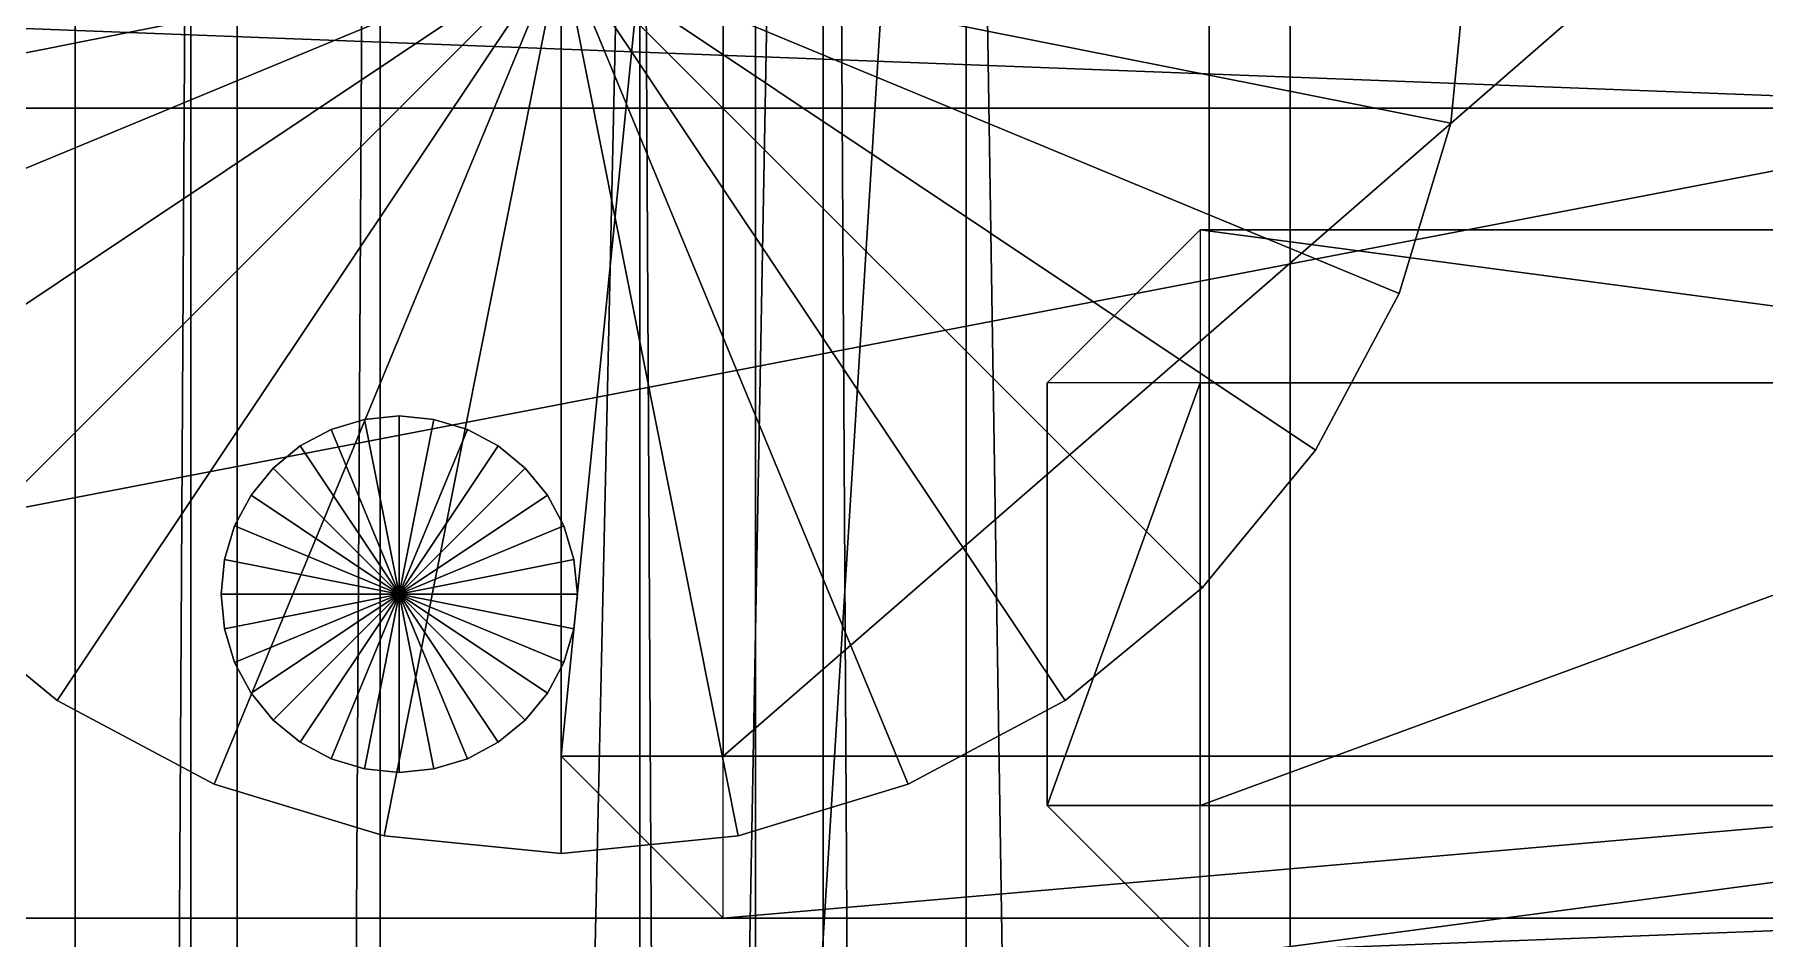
# Model space of a CAD drawing. Header units: millimetres. Extents: x -18 to 4450, y -985 to 970.
# Drawn here: x 1277.5 to 1384.3, y 498.8 to 554.5 of the extents above; entities that cross this region are included whole.
import ezdxf

# ---------------------------------------------------------------- set-up
doc = ezdxf.new("R2010")
doc.units = ezdxf.units.MM
for name, color, linetype in [('body__floor_cross_pressing_2', 40, 'CONTINUOUS'), ('body__floor_pan', 40, 'CONTINUOUS'), ('chassis__cab_body_mount_rubber_puck_4', 250, 'CONTINUOUS'), ('chassis__cab_body_mount_stand_4', 251, 'CONTINUOUS'), ('chassis__right_body_mount_outrigger_2', 251, 'CONTINUOUS'), ('hard_top__front_hardtop_roof_rib', 7, 'CONTINUOUS'), ('hard_top__white_hardtop_crowned_roof_skin', 7, 'CONTINUOUS'), ('hard_top__white_hardtop_roof', 7, 'CONTINUOUS'), ('interior__accelerator_pedal_arm', 9, 'CONTINUOUS'), ('interior__accelerator_pedal_pad', 250, 'CONTINUOUS'), ('interior__dashboard', 30, 'CONTINUOUS'), ('interior__rhd_pedal_box_reinforcement', 9, 'CONTINUOUS'), ('interior__right_front_floor_mat', 250, 'CONTINUOUS'), ('mechanical_clearance__pedal_column_hvac_clearance_zone', 7, 'CONTINUOUS')]:
    doc.layers.add(name, color=color, linetype=linetype)

msp = doc.modelspace()

# ---------------------------------------------------------------- linework, layer by layer
at = {"layer": 'body__floor_cross_pressing_2'}
for points in [[(1279.999971, -622.860014, 742.139995), (1279.999971, -622.860014, 761.860013), (1279.999971, 622.860014, 761.860013)], [(1279.999971, -622.860014, 742.139995), (1279.999971, 622.860014, 761.860013), (1279.999971, 622.860014, 742.139995)], [(1279.999971, -622.860014, 742.139995), (1287.140012, -622.860014, 735.000014), (1287.140012, 622.860014, 735.000014)], [(1279.999971, -622.860014, 742.139995), (1287.140012, 622.860014, 735.000014), (1279.999971, 622.860014, 742.139995)], [(1279.999971, -622.860014, 761.860013), (1287.140012, -622.860014, 768.999994), (1287.140012, 622.860014, 768.999994)], [(1279.999971, -622.860014, 761.860013), (1287.140012, 622.860014, 768.999994), (1279.999971, 622.860014, 761.860013)], [(1287.140012, -622.860014, 768.999994), (1314.859986, -622.860014, 768.999994), (1314.859986, 622.860014, 768.999994)], [(1287.140012, -622.860014, 768.999994), (1314.859986, 622.860014, 768.999994), (1287.140012, 622.860014, 768.999994)], [(1287.140012, -622.860014, 735.000014), (1287.140012, 622.860014, 735.000014), (1314.859986, 622.860014, 735.000014)], [(1287.140012, -622.860014, 735.000014), (1314.859986, 622.860014, 735.000014), (1314.859986, -622.860014, 735.000014)], [(1322.000027, -622.860014, 742.139995), (1314.859986, -622.860014, 735.000014), (1314.859986, 622.860014, 735.000014)], [(1322.000027, -622.860014, 742.139995), (1314.859986, 622.860014, 735.000014), (1322.000027, 622.860014, 742.139995)], [(1322.000027, -622.860014, 761.860013), (1314.859986, -622.860014, 768.999994), (1314.859986, 622.860014, 768.999994)], [(1322.000027, -622.860014, 761.860013), (1314.859986, 622.860014, 768.999994), (1322.000027, 622.860014, 761.860013)], [(1322.000027, -622.860014, 742.139995), (1322.000027, 622.860014, 742.139995), (1322.000027, 622.860014, 761.860013)], [(1322.000027, -622.860014, 742.139995), (1322.000027, 622.860014, 761.860013), (1322.000027, -622.860014, 761.860013)]]:
    msp.add_3dface(points, dxfattribs=at)
at = {"layer": 'body__floor_pan'}
for points in [[(901.549995, -653.450012, 670.000017), (3428.450108, -653.450012, 670.000017), (3428.450108, 653.450012, 670.000017)], [(901.549995, -653.450012, 670.000017), (3428.450108, 653.450012, 670.000017), (901.549995, 653.450012, 670.000017)], [(901.549995, -653.450012, 615.00001), (901.549995, 653.450012, 615.00001), (3428.450108, 653.450012, 615.00001)], [(901.549995, -653.450012, 615.00001), (3428.450108, 653.450012, 615.00001), (3428.450108, -653.450012, 615.00001)]]:
    msp.add_3dface(points, dxfattribs=at)
at = {"layer": 'chassis__cab_body_mount_rubber_puck_4'}
for points in [[(1309.999943, 560.000002, 538.999975), (1255.076051, 549.074948, 538.999975), (1253.999949, 560.000002, 538.999975)], [(1309.999943, 560.000002, 580.99997), (1253.999949, 560.000002, 580.99997), (1255.076051, 549.074948, 580.99997)], [(1309.999943, 560.000002, 538.999975), (1258.262753, 538.569748, 538.999975), (1255.076051, 549.074948, 538.999975)], [(1309.999943, 560.000002, 580.99997), (1255.076051, 549.074948, 580.99997), (1258.262753, 538.569748, 580.99997)], [(1309.999943, 560.000002, 538.999975), (1263.437748, 528.888047, 538.999975), (1258.262753, 538.569748, 538.999975)], [(1309.999943, 560.000002, 580.99997), (1258.262753, 538.569748, 580.99997), (1263.437748, 528.888047, 580.99997)], [(1309.999943, 560.000002, 538.999975), (1270.402074, 520.402014, 538.999975), (1263.437748, 528.888047, 538.999975)], [(1309.999943, 560.000002, 580.99997), (1263.437748, 528.888047, 580.99997), (1270.402074, 520.402014, 580.99997)], [(1309.999943, 560.000002, 538.999975), (1278.888106, 513.437688, 538.999975), (1270.402074, 520.402014, 538.999975)], [(1309.999943, 560.000002, 580.99997), (1270.402074, 520.402014, 580.99997), (1278.888106, 513.437688, 580.99997)], [(1309.999943, 560.000002, 538.999975), (1288.569689, 508.262753, 538.999975), (1278.888106, 513.437688, 538.999975)], [(1309.999943, 560.000002, 580.99997), (1278.888106, 513.437688, 580.99997), (1288.569689, 508.262753, 580.99997)], [(1309.999943, 560.000002, 538.999975), (1299.074888, 505.076051, 538.999975), (1288.569689, 508.262753, 538.999975)], [(1309.999943, 560.000002, 580.99997), (1288.569689, 508.262753, 580.99997), (1299.074888, 505.076051, 580.99997)], [(1309.999943, 560.000002, 538.999975), (1309.999943, 504.000008, 538.999975), (1299.074888, 505.076051, 538.999975)], [(1309.999943, 560.000002, 580.99997), (1299.074888, 505.076051, 580.99997), (1309.999943, 504.000008, 580.99997)], [(1309.999943, 560.000002, 538.999975), (1320.925117, 505.076051, 538.999975), (1309.999943, 504.000008, 538.999975)], [(1309.999943, 560.000002, 580.99997), (1309.999943, 504.000008, 580.99997), (1320.925117, 505.076051, 580.99997)], [(1309.999943, 560.000002, 538.999975), (1331.430316, 508.262753, 538.999975), (1320.925117, 505.076051, 538.999975)], [(1309.999943, 560.000002, 580.99997), (1320.925117, 505.076051, 580.99997), (1331.430316, 508.262753, 580.99997)], [(1309.999943, 560.000002, 538.999975), (1341.111898, 513.437688, 538.999975), (1331.430316, 508.262753, 538.999975)], [(1309.999943, 560.000002, 580.99997), (1331.430316, 508.262753, 580.99997), (1341.111898, 513.437688, 580.99997)], [(1309.999943, 560.000002, 538.999975), (1349.597931, 520.402014, 538.999975), (1341.111898, 513.437688, 538.999975)], [(1309.999943, 560.000002, 580.99997), (1341.111898, 513.437688, 580.99997), (1349.597931, 520.402014, 580.99997)], [(1309.999943, 560.000002, 538.999975), (1356.562257, 528.888047, 538.999975), (1349.597931, 520.402014, 538.999975)], [(1309.999943, 560.000002, 580.99997), (1349.597931, 520.402014, 580.99997), (1356.562257, 528.888047, 580.99997)], [(1309.999943, 560.000002, 538.999975), (1361.737251, 538.569748, 538.999975), (1356.562257, 528.888047, 538.999975)], [(1309.999943, 560.000002, 580.99997), (1356.562257, 528.888047, 580.99997), (1361.737251, 538.569748, 580.99997)], [(1309.999943, 560.000002, 538.999975), (1364.923954, 549.074948, 538.999975), (1361.737251, 538.569748, 538.999975)], [(1309.999943, 560.000002, 580.99997), (1361.737251, 538.569748, 580.99997), (1364.923954, 549.074948, 580.99997)], [(1309.999943, 560.000002, 538.999975), (1366.000056, 560.000002, 538.999975), (1364.923954, 549.074948, 538.999975)], [(1309.999943, 560.000002, 580.99997), (1364.923954, 549.074948, 580.99997), (1366.000056, 560.000002, 580.99997)], [(1364.923954, 549.074948, 538.999975), (1364.923954, 549.074948, 580.99997), (1366.000056, 560.000002, 580.99997)], [(1364.923954, 549.074948, 538.999975), (1366.000056, 560.000002, 580.99997), (1366.000056, 560.000002, 538.999975)], [(1361.737251, 538.569748, 538.999975), (1361.737251, 538.569748, 580.99997), (1364.923954, 549.074948, 580.99997)], [(1361.737251, 538.569748, 538.999975), (1364.923954, 549.074948, 580.99997), (1364.923954, 549.074948, 538.999975)], [(1356.562257, 528.888047, 538.999975), (1356.562257, 528.888047, 580.99997), (1361.737251, 538.569748, 580.99997)], [(1356.562257, 528.888047, 538.999975), (1361.737251, 538.569748, 580.99997), (1361.737251, 538.569748, 538.999975)], [(1349.597931, 520.402014, 538.999975), (1349.597931, 520.402014, 580.99997), (1356.562257, 528.888047, 580.99997)], [(1349.597931, 520.402014, 538.999975), (1356.562257, 528.888047, 580.99997), (1356.562257, 528.888047, 538.999975)], [(1270.402074, 520.402014, 538.999975), (1270.402074, 520.402014, 580.99997), (1278.888106, 513.437688, 580.99997)], [(1270.402074, 520.402014, 538.999975), (1278.888106, 513.437688, 580.99997), (1278.888106, 513.437688, 538.999975)], [(1341.111898, 513.437688, 538.999975), (1341.111898, 513.437688, 580.99997), (1349.597931, 520.402014, 580.99997)], [(1341.111898, 513.437688, 538.999975), (1349.597931, 520.402014, 580.99997), (1349.597931, 520.402014, 538.999975)], [(1278.888106, 513.437688, 538.999975), (1278.888106, 513.437688, 580.99997), (1288.569689, 508.262753, 580.99997)], [(1278.888106, 513.437688, 538.999975), (1288.569689, 508.262753, 580.99997), (1288.569689, 508.262753, 538.999975)], [(1331.430316, 508.262753, 538.999975), (1331.430316, 508.262753, 580.99997), (1341.111898, 513.437688, 580.99997)], [(1331.430316, 508.262753, 538.999975), (1341.111898, 513.437688, 580.99997), (1341.111898, 513.437688, 538.999975)], [(1288.569689, 508.262753, 538.999975), (1288.569689, 508.262753, 580.99997), (1299.074888, 505.076051, 580.99997)], [(1288.569689, 508.262753, 538.999975), (1299.074888, 505.076051, 580.99997), (1299.074888, 505.076051, 538.999975)], [(1320.925117, 505.076051, 538.999975), (1320.925117, 505.076051, 580.99997), (1331.430316, 508.262753, 580.99997)], [(1320.925117, 505.076051, 538.999975), (1331.430316, 508.262753, 580.99997), (1331.430316, 508.262753, 538.999975)], [(1299.074888, 505.076051, 538.999975), (1299.074888, 505.076051, 580.99997), (1309.999943, 504.000008, 580.99997)], [(1299.074888, 505.076051, 538.999975), (1309.999943, 504.000008, 580.99997), (1309.999943, 504.000008, 538.999975)], [(1309.999943, 504.000008, 538.999975), (1309.999943, 504.000008, 580.99997), (1320.925117, 505.076051, 580.99997)], [(1309.999943, 504.000008, 538.999975), (1320.925117, 505.076051, 580.99997), (1320.925117, 505.076051, 538.999975)]]:
    msp.add_3dface(points, dxfattribs=at)
at = {"layer": 'chassis__cab_body_mount_stand_4'}
for points in [[(1309.999943, 509.99999, 509.99999), (1309.999943, 509.99999, 541.999996), (1309.999943, 610.000014, 541.999996)], [(1309.999943, 509.99999, 509.99999), (1309.999943, 610.000014, 541.999996), (1309.999943, 610.000014, 509.99999)], [(1309.999943, 509.99999, 509.99999), (1320.000052, 509.99999, 500), (1320.000052, 610.000014, 500)], [(1309.999943, 509.99999, 509.99999), (1320.000052, 610.000014, 500), (1309.999943, 610.000014, 509.99999)], [(1309.999943, 509.99999, 541.999996), (1320.000052, 509.99999, 551.999986), (1320.000052, 610.000014, 551.999986)], [(1309.999943, 509.99999, 541.999996), (1320.000052, 610.000014, 551.999986), (1309.999943, 610.000014, 541.999996)], [(1320.000052, 509.99999, 551.999986), (1434.999943, 509.99999, 551.999986), (1434.999943, 610.000014, 551.999986)], [(1320.000052, 509.99999, 551.999986), (1434.999943, 610.000014, 551.999986), (1320.000052, 610.000014, 551.999986)], [(1320.000052, 509.99999, 500), (1320.000052, 610.000014, 500), (1434.999943, 610.000014, 500)], [(1320.000052, 509.99999, 500), (1434.999943, 610.000014, 500), (1434.999943, 509.99999, 500)], [(1309.999943, 509.99999, 509.99999), (1320.000052, 500, 509.99999), (1320.000052, 500, 541.999996)], [(1309.999943, 509.99999, 509.99999), (1320.000052, 500, 541.999996), (1309.999943, 509.99999, 541.999996)], [(1309.999943, 509.99999, 509.99999), (1320.000052, 500, 509.99999), (1320.000052, 509.99999, 500)], [(1309.999943, 509.99999, 541.999996), (1320.000052, 500, 541.999996), (1320.000052, 509.99999, 551.999986)], [(1320.000052, 500, 509.99999), (1320.000052, 509.99999, 500), (1434.999943, 509.99999, 500)], [(1320.000052, 500, 509.99999), (1434.999943, 509.99999, 500), (1434.999943, 500, 509.99999)], [(1320.000052, 500, 541.999996), (1320.000052, 509.99999, 551.999986), (1434.999943, 509.99999, 551.999986)], [(1320.000052, 500, 541.999996), (1434.999943, 509.99999, 551.999986), (1434.999943, 500, 541.999996)], [(1320.000052, 500, 509.99999), (1434.999943, 500, 509.99999), (1434.999943, 500, 541.999996)], [(1320.000052, 500, 509.99999), (1434.999943, 500, 541.999996), (1320.000052, 500, 541.999996)]]:
    msp.add_3dface(points, dxfattribs=at)
at = {"layer": 'chassis__right_body_mount_outrigger_2'}
for points in [[(1144.999981, 560.000002, 535.000026), (1144.999981, 550.000012, 524.999976), (1404.999971, 550.000012, 524.999976)], [(1144.999981, 560.000002, 535.000026), (1404.999971, 550.000012, 524.999976), (1404.999971, 560.000002, 535.000026)], [(1144.999981, 560.000002, 569.999993), (1144.999981, 550.000012, 579.999983), (1404.999971, 550.000012, 579.999983)], [(1144.999981, 560.000002, 569.999993), (1404.999971, 550.000012, 579.999983), (1404.999971, 560.000002, 569.999993)], [(1144.999981, 500, 579.999983), (1404.999971, 500, 579.999983), (1404.999971, 550.000012, 579.999983)], [(1144.999981, 500, 579.999983), (1404.999971, 550.000012, 579.999983), (1144.999981, 550.000012, 579.999983)], [(1144.999981, 500, 524.999976), (1144.999981, 550.000012, 524.999976), (1404.999971, 550.000012, 524.999976)], [(1144.999981, 500, 524.999976), (1404.999971, 550.000012, 524.999976), (1404.999971, 500, 524.999976)], [(1144.999981, 490.00001, 535.000026), (1144.999981, 500, 524.999976), (1404.999971, 500, 524.999976)], [(1144.999981, 490.00001, 535.000026), (1404.999971, 500, 524.999976), (1404.999971, 490.00001, 535.000026)], [(1144.999981, 490.00001, 569.999993), (1144.999981, 500, 579.999983), (1404.999971, 500, 579.999983)], [(1144.999981, 490.00001, 569.999993), (1404.999971, 500, 579.999983), (1404.999971, 490.00001, 569.999993)]]:
    msp.add_3dface(points, dxfattribs=at)
at = {"layer": 'hard_top__front_hardtop_roof_rib'}
for points in [[(1289.999962, -746.179998, 1818.82), (1289.999962, -746.179998, 1843.179941), (1289.999962, 746.179998, 1843.179941)], [(1289.999962, -746.179998, 1818.82), (1289.999962, 746.179998, 1843.179941), (1289.999962, 746.179998, 1818.82)], [(1289.999962, -746.179998, 1818.82), (1298.820019, -746.179998, 1809.999943), (1298.820019, 746.179998, 1809.999943)], [(1289.999962, -746.179998, 1818.82), (1298.820019, 746.179998, 1809.999943), (1289.999962, 746.179998, 1818.82)], [(1289.999962, -746.179998, 1843.179941), (1298.820019, -746.179998, 1851.999998), (1298.820019, 746.179998, 1851.999998)], [(1289.999962, -746.179998, 1843.179941), (1298.820019, 746.179998, 1851.999998), (1289.999962, 746.179998, 1843.179941)], [(1298.820019, -746.179998, 1851.999998), (1326.179981, -746.179998, 1851.999998), (1326.179981, 746.179998, 1851.999998)], [(1298.820019, -746.179998, 1851.999998), (1326.179981, 746.179998, 1851.999998), (1298.820019, 746.179998, 1851.999998)], [(1298.820019, -746.179998, 1809.999943), (1298.820019, 746.179998, 1809.999943), (1326.179981, 746.179998, 1809.999943)], [(1298.820019, -746.179998, 1809.999943), (1326.179981, 746.179998, 1809.999943), (1326.179981, -746.179998, 1809.999943)], [(1335.000038, -746.179998, 1818.82), (1326.179981, -746.179998, 1809.999943), (1326.179981, 746.179998, 1809.999943)], [(1335.000038, -746.179998, 1818.82), (1326.179981, 746.179998, 1809.999943), (1335.000038, 746.179998, 1818.82)], [(1335.000038, -746.179998, 1843.179941), (1326.179981, -746.179998, 1851.999998), (1326.179981, 746.179998, 1851.999998)], [(1335.000038, -746.179998, 1843.179941), (1326.179981, 746.179998, 1851.999998), (1335.000038, 746.179998, 1843.179941)], [(1335.000038, -746.179998, 1818.82), (1335.000038, 746.179998, 1818.82), (1335.000038, 746.179998, 1843.179941)], [(1335.000038, -746.179998, 1818.82), (1335.000038, 746.179998, 1843.179941), (1335.000038, -746.179998, 1843.179941)]]:
    msp.add_3dface(points, dxfattribs=at)
at = {"layer": 'hard_top__white_hardtop_crowned_roof_skin'}
for points in [[(1125, 0, 1932.000041), (3440.000057, 0, 1942.000031), (3440.000057, 759.99999, 1896.000028)], [(1125, 0, 1932.000041), (3440.000057, 759.99999, 1896.000028), (1125, 759.99999, 1886.000037)], [(1125, 0, 1906.000018), (1125, 759.99999, 1860.000014), (3440.000057, 759.99999, 1870.000005)], [(1125, 0, 1906.000018), (3440.000057, 759.99999, 1870.000005), (3440.000057, 0, 1916.000009)]]:
    msp.add_3dface(points, dxfattribs=at)
at = {"layer": 'hard_top__white_hardtop_roof'}
for points in [[(1222.180009, -757.82001, 1896.000028), (3487.81991, -757.82001, 1896.000028), (3487.81991, 757.82001, 1896.000028)], [(1222.180009, -757.82001, 1896.000028), (3487.81991, 757.82001, 1896.000028), (1222.180009, 757.82001, 1896.000028)], [(1222.180009, -757.82001, 1838.000059), (1222.180009, 757.82001, 1838.000059), (3487.81991, 757.82001, 1838.000059)], [(1222.180009, -757.82001, 1838.000059), (3487.81991, 757.82001, 1838.000059), (3487.81991, -757.82001, 1838.000059)]]:
    msp.add_3dface(points, dxfattribs=at)
at = {"layer": 'interior__accelerator_pedal_arm'}
for points in [[(1297.854066, 530.78866, 699.999988), (1297.854066, 530.78866, 939.999998), (1295.790434, 530.162692, 939.999998)], [(1297.854066, 530.78866, 699.999988), (1295.790434, 530.162692, 939.999998), (1295.790434, 530.162692, 699.999988)], [(1299.999952, 519.999981, 699.999988), (1295.790434, 530.162692, 699.999988), (1297.854066, 530.78866, 699.999988)], [(1299.999952, 519.999981, 939.999998), (1297.854066, 530.78866, 939.999998), (1295.790434, 530.162692, 939.999998)], [(1299.999952, 531.000018, 699.999988), (1299.999952, 531.000018, 939.999998), (1297.854066, 530.78866, 939.999998)], [(1299.999952, 531.000018, 699.999988), (1297.854066, 530.78866, 939.999998), (1297.854066, 530.78866, 699.999988)], [(1299.999952, 519.999981, 699.999988), (1297.854066, 530.78866, 699.999988), (1299.999952, 531.000018, 699.999988)], [(1299.999952, 519.999981, 939.999998), (1299.999952, 531.000018, 939.999998), (1297.854066, 530.78866, 939.999998)], [(1302.145958, 530.78866, 699.999988), (1302.145958, 530.78866, 939.999998), (1299.999952, 531.000018, 939.999998)], [(1302.145958, 530.78866, 699.999988), (1299.999952, 531.000018, 939.999998), (1299.999952, 531.000018, 699.999988)], [(1299.999952, 519.999981, 699.999988), (1299.999952, 531.000018, 699.999988), (1302.145958, 530.78866, 699.999988)], [(1299.999952, 519.999981, 939.999998), (1302.145958, 530.78866, 939.999998), (1299.999952, 531.000018, 939.999998)], [(1299.999952, 519.999981, 699.999988), (1302.145958, 530.78866, 699.999988), (1304.209471, 530.162692, 699.999988)], [(1299.999952, 519.999981, 939.999998), (1304.209471, 530.162692, 939.999998), (1302.145958, 530.78866, 939.999998)], [(1304.209471, 530.162692, 699.999988), (1304.209471, 530.162692, 939.999998), (1302.145958, 530.78866, 939.999998)], [(1304.209471, 530.162692, 699.999988), (1302.145958, 530.78866, 939.999998), (1302.145958, 530.78866, 699.999988)], [(1295.790434, 530.162692, 699.999988), (1295.790434, 530.162692, 939.999998), (1293.888688, 529.146194, 939.999998)], [(1295.790434, 530.162692, 699.999988), (1293.888688, 529.146194, 939.999998), (1293.888688, 529.146194, 699.999988)], [(1299.999952, 519.999981, 699.999988), (1293.888688, 529.146194, 699.999988), (1295.790434, 530.162692, 699.999988)], [(1299.999952, 519.999981, 939.999998), (1295.790434, 530.162692, 939.999998), (1293.888688, 529.146194, 939.999998)], [(1299.999952, 519.999981, 699.999988), (1304.209471, 530.162692, 699.999988), (1306.111217, 529.146194, 699.999988)], [(1299.999952, 519.999981, 939.999998), (1306.111217, 529.146194, 939.999998), (1304.209471, 530.162692, 939.999998)], [(1306.111217, 529.146194, 699.999988), (1306.111217, 529.146194, 939.999998), (1304.209471, 530.162692, 939.999998)], [(1306.111217, 529.146194, 699.999988), (1304.209471, 530.162692, 939.999998), (1304.209471, 530.162692, 699.999988)], [(1293.888688, 529.146194, 699.999988), (1293.888688, 529.146194, 939.999998), (1292.221785, 527.778149, 939.999998)], [(1293.888688, 529.146194, 699.999988), (1292.221785, 527.778149, 939.999998), (1292.221785, 527.778149, 699.999988)], [(1299.999952, 519.999981, 699.999988), (1292.221785, 527.778149, 699.999988), (1293.888688, 529.146194, 699.999988)], [(1299.999952, 519.999981, 939.999998), (1293.888688, 529.146194, 939.999998), (1292.221785, 527.778149, 939.999998)], [(1299.999952, 519.999981, 699.999988), (1306.111217, 529.146194, 699.999988), (1307.77812, 527.778149, 699.999988)], [(1299.999952, 519.999981, 939.999998), (1307.77812, 527.778149, 939.999998), (1306.111217, 529.146194, 939.999998)], [(1307.77812, 527.778149, 699.999988), (1307.77812, 527.778149, 939.999998), (1306.111217, 529.146194, 939.999998)], [(1307.77812, 527.778149, 699.999988), (1306.111217, 529.146194, 939.999998), (1306.111217, 529.146194, 699.999988)], [(1292.221785, 527.778149, 699.999988), (1292.221785, 527.778149, 939.999998), (1290.853858, 526.111245, 939.999998)], [(1292.221785, 527.778149, 699.999988), (1290.853858, 526.111245, 939.999998), (1290.853858, 526.111245, 699.999988)], [(1299.999952, 519.999981, 699.999988), (1290.853858, 526.111245, 699.999988), (1292.221785, 527.778149, 699.999988)], [(1299.999952, 519.999981, 939.999998), (1292.221785, 527.778149, 939.999998), (1290.853858, 526.111245, 939.999998)], [(1299.999952, 519.999981, 699.999988), (1307.77812, 527.778149, 699.999988), (1309.146166, 526.111245, 699.999988)], [(1299.999952, 519.999981, 939.999998), (1309.146166, 526.111245, 939.999998), (1307.77812, 527.778149, 939.999998)], [(1309.146166, 526.111245, 699.999988), (1309.146166, 526.111245, 939.999998), (1307.77812, 527.778149, 939.999998)], [(1309.146166, 526.111245, 699.999988), (1307.77812, 527.778149, 939.999998), (1307.77812, 527.778149, 699.999988)], [(1290.853858, 526.111245, 699.999988), (1290.853858, 526.111245, 939.999998), (1289.83736, 524.209499, 939.999998)], [(1290.853858, 526.111245, 699.999988), (1289.83736, 524.209499, 939.999998), (1289.83736, 524.209499, 699.999988)], [(1299.999952, 519.999981, 699.999988), (1289.83736, 524.209499, 699.999988), (1290.853858, 526.111245, 699.999988)], [(1299.999952, 519.999981, 939.999998), (1290.853858, 526.111245, 939.999998), (1289.83736, 524.209499, 939.999998)], [(1299.999952, 519.999981, 699.999988), (1309.146166, 526.111245, 699.999988), (1310.162663, 524.209499, 699.999988)], [(1299.999952, 519.999981, 939.999998), (1310.162663, 524.209499, 939.999998), (1309.146166, 526.111245, 939.999998)], [(1310.162663, 524.209499, 699.999988), (1310.162663, 524.209499, 939.999998), (1309.146166, 526.111245, 939.999998)], [(1310.162663, 524.209499, 699.999988), (1309.146166, 526.111245, 939.999998), (1309.146166, 526.111245, 699.999988)], [(1289.83736, 524.209499, 699.999988), (1289.83736, 524.209499, 939.999998), (1289.211392, 522.145987, 939.999998)], [(1289.83736, 524.209499, 699.999988), (1289.211392, 522.145987, 939.999998), (1289.211392, 522.145987, 699.999988)], [(1299.999952, 519.999981, 699.999988), (1289.211392, 522.145987, 699.999988), (1289.83736, 524.209499, 699.999988)], [(1299.999952, 519.999981, 939.999998), (1289.83736, 524.209499, 939.999998), (1289.211392, 522.145987, 939.999998)], [(1299.999952, 519.999981, 699.999988), (1310.162663, 524.209499, 699.999988), (1310.788631, 522.145987, 699.999988)], [(1299.999952, 519.999981, 939.999998), (1310.788631, 522.145987, 939.999998), (1310.162663, 524.209499, 939.999998)], [(1310.788631, 522.145987, 699.999988), (1310.788631, 522.145987, 939.999998), (1310.162663, 524.209499, 939.999998)], [(1310.788631, 522.145987, 699.999988), (1310.162663, 524.209499, 939.999998), (1310.162663, 524.209499, 699.999988)], [(1289.211392, 522.145987, 699.999988), (1289.211392, 522.145987, 939.999998), (1289.000034, 519.999981, 939.999998)], [(1289.211392, 522.145987, 699.999988), (1289.000034, 519.999981, 939.999998), (1289.000034, 519.999981, 699.999988)], [(1299.999952, 519.999981, 699.999988), (1289.000034, 519.999981, 699.999988), (1289.211392, 522.145987, 699.999988)], [(1299.999952, 519.999981, 939.999998), (1289.211392, 522.145987, 939.999998), (1289.000034, 519.999981, 939.999998)], [(1299.999952, 519.999981, 699.999988), (1310.788631, 522.145987, 699.999988), (1310.99999, 519.999981, 699.999988)], [(1299.999952, 519.999981, 939.999998), (1310.99999, 519.999981, 939.999998), (1310.788631, 522.145987, 939.999998)], [(1310.99999, 519.999981, 699.999988), (1310.99999, 519.999981, 939.999998), (1310.788631, 522.145987, 939.999998)], [(1310.99999, 519.999981, 699.999988), (1310.788631, 522.145987, 939.999998), (1310.788631, 522.145987, 699.999988)], [(1289.000034, 519.999981, 699.999988), (1289.000034, 519.999981, 939.999998), (1289.211392, 517.854035, 939.999998)], [(1289.000034, 519.999981, 699.999988), (1289.211392, 517.854035, 939.999998), (1289.211392, 517.854035, 699.999988)], [(1299.999952, 519.999981, 699.999988), (1289.211392, 517.854035, 699.999988), (1289.000034, 519.999981, 699.999988)], [(1299.999952, 519.999981, 939.999998), (1289.000034, 519.999981, 939.999998), (1289.211392, 517.854035, 939.999998)], [(1299.999952, 519.999981, 699.999988), (1289.83736, 515.790462, 699.999988), (1289.211392, 517.854035, 699.999988)], [(1299.999952, 519.999981, 939.999998), (1289.211392, 517.854035, 939.999998), (1289.83736, 515.790462, 939.999998)], [(1299.999952, 519.999981, 699.999988), (1290.853858, 513.888717, 699.999988), (1289.83736, 515.790462, 699.999988)], [(1299.999952, 519.999981, 939.999998), (1289.83736, 515.790462, 939.999998), (1290.853858, 513.888717, 939.999998)], [(1299.999952, 519.999981, 699.999988), (1292.221785, 512.221813, 699.999988), (1290.853858, 513.888717, 699.999988)], [(1299.999952, 519.999981, 939.999998), (1290.853858, 513.888717, 939.999998), (1292.221785, 512.221813, 939.999998)], [(1299.999952, 519.999981, 699.999988), (1293.888688, 510.853827, 699.999988), (1292.221785, 512.221813, 699.999988)], [(1299.999952, 519.999981, 939.999998), (1292.221785, 512.221813, 939.999998), (1293.888688, 510.853827, 939.999998)], [(1299.999952, 519.999981, 699.999988), (1295.790434, 509.837329, 699.999988), (1293.888688, 510.853827, 699.999988)], [(1299.999952, 519.999981, 939.999998), (1293.888688, 510.853827, 939.999998), (1295.790434, 509.837329, 939.999998)], [(1299.999952, 519.999981, 699.999988), (1297.854066, 509.211361, 699.999988), (1295.790434, 509.837329, 699.999988)], [(1299.999952, 519.999981, 939.999998), (1295.790434, 509.837329, 939.999998), (1297.854066, 509.211361, 939.999998)], [(1299.999952, 519.999981, 699.999988), (1299.999952, 509.000003, 699.999988), (1297.854066, 509.211361, 699.999988)], [(1299.999952, 519.999981, 939.999998), (1297.854066, 509.211361, 939.999998), (1299.999952, 509.000003, 939.999998)], [(1299.999952, 519.999981, 699.999988), (1302.145958, 509.211361, 699.999988), (1299.999952, 509.000003, 699.999988)], [(1299.999952, 519.999981, 939.999998), (1299.999952, 509.000003, 939.999998), (1302.145958, 509.211361, 939.999998)], [(1299.999952, 519.999981, 699.999988), (1304.209471, 509.837329, 699.999988), (1302.145958, 509.211361, 699.999988)], [(1299.999952, 519.999981, 939.999998), (1302.145958, 509.211361, 939.999998), (1304.209471, 509.837329, 939.999998)], [(1299.999952, 519.999981, 699.999988), (1306.111217, 510.853827, 699.999988), (1304.209471, 509.837329, 699.999988)], [(1299.999952, 519.999981, 939.999998), (1304.209471, 509.837329, 939.999998), (1306.111217, 510.853827, 939.999998)], [(1299.999952, 519.999981, 699.999988), (1307.77812, 512.221813, 699.999988), (1306.111217, 510.853827, 699.999988)], [(1299.999952, 519.999981, 939.999998), (1306.111217, 510.853827, 939.999998), (1307.77812, 512.221813, 939.999998)], [(1299.999952, 519.999981, 699.999988), (1309.146166, 513.888717, 699.999988), (1307.77812, 512.221813, 699.999988)], [(1299.999952, 519.999981, 939.999998), (1307.77812, 512.221813, 939.999998), (1309.146166, 513.888717, 939.999998)], [(1299.999952, 519.999981, 699.999988), (1310.162663, 515.790462, 699.999988), (1309.146166, 513.888717, 699.999988)], [(1299.999952, 519.999981, 939.999998), (1309.146166, 513.888717, 939.999998), (1310.162663, 515.790462, 939.999998)], [(1299.999952, 519.999981, 699.999988), (1310.788631, 517.854035, 699.999988), (1310.162663, 515.790462, 699.999988)], [(1299.999952, 519.999981, 939.999998), (1310.162663, 515.790462, 939.999998), (1310.788631, 517.854035, 939.999998)], [(1299.999952, 519.999981, 699.999988), (1310.99999, 519.999981, 699.999988), (1310.788631, 517.854035, 699.999988)], [(1299.999952, 519.999981, 939.999998), (1310.788631, 517.854035, 939.999998), (1310.99999, 519.999981, 939.999998)], [(1310.788631, 517.854035, 699.999988), (1310.788631, 517.854035, 939.999998), (1310.99999, 519.999981, 939.999998)], [(1310.788631, 517.854035, 699.999988), (1310.99999, 519.999981, 939.999998), (1310.99999, 519.999981, 699.999988)], [(1289.211392, 517.854035, 699.999988), (1289.211392, 517.854035, 939.999998), (1289.83736, 515.790462, 939.999998)], [(1289.211392, 517.854035, 699.999988), (1289.83736, 515.790462, 939.999998), (1289.83736, 515.790462, 699.999988)], [(1310.162663, 515.790462, 699.999988), (1310.162663, 515.790462, 939.999998), (1310.788631, 517.854035, 939.999998)], [(1310.162663, 515.790462, 699.999988), (1310.788631, 517.854035, 939.999998), (1310.788631, 517.854035, 699.999988)], [(1289.83736, 515.790462, 699.999988), (1289.83736, 515.790462, 939.999998), (1290.853858, 513.888717, 939.999998)], [(1289.83736, 515.790462, 699.999988), (1290.853858, 513.888717, 939.999998), (1290.853858, 513.888717, 699.999988)], [(1309.146166, 513.888717, 699.999988), (1309.146166, 513.888717, 939.999998), (1310.162663, 515.790462, 939.999998)], [(1309.146166, 513.888717, 699.999988), (1310.162663, 515.790462, 939.999998), (1310.162663, 515.790462, 699.999988)], [(1290.853858, 513.888717, 699.999988), (1290.853858, 513.888717, 939.999998), (1292.221785, 512.221813, 939.999998)], [(1290.853858, 513.888717, 699.999988), (1292.221785, 512.221813, 939.999998), (1292.221785, 512.221813, 699.999988)], [(1307.77812, 512.221813, 699.999988), (1307.77812, 512.221813, 939.999998), (1309.146166, 513.888717, 939.999998)], [(1307.77812, 512.221813, 699.999988), (1309.146166, 513.888717, 939.999998), (1309.146166, 513.888717, 699.999988)], [(1292.221785, 512.221813, 699.999988), (1292.221785, 512.221813, 939.999998), (1293.888688, 510.853827, 939.999998)], [(1292.221785, 512.221813, 699.999988), (1293.888688, 510.853827, 939.999998), (1293.888688, 510.853827, 699.999988)], [(1306.111217, 510.853827, 699.999988), (1306.111217, 510.853827, 939.999998), (1307.77812, 512.221813, 939.999998)], [(1306.111217, 510.853827, 699.999988), (1307.77812, 512.221813, 939.999998), (1307.77812, 512.221813, 699.999988)], [(1293.888688, 510.853827, 699.999988), (1293.888688, 510.853827, 939.999998), (1295.790434, 509.837329, 939.999998)], [(1293.888688, 510.853827, 699.999988), (1295.790434, 509.837329, 939.999998), (1295.790434, 509.837329, 699.999988)], [(1304.209471, 509.837329, 699.999988), (1304.209471, 509.837329, 939.999998), (1306.111217, 510.853827, 939.999998)], [(1304.209471, 509.837329, 699.999988), (1306.111217, 510.853827, 939.999998), (1306.111217, 510.853827, 699.999988)], [(1295.790434, 509.837329, 699.999988), (1295.790434, 509.837329, 939.999998), (1297.854066, 509.211361, 939.999998)], [(1295.790434, 509.837329, 699.999988), (1297.854066, 509.211361, 939.999998), (1297.854066, 509.211361, 699.999988)], [(1302.145958, 509.211361, 699.999988), (1302.145958, 509.211361, 939.999998), (1304.209471, 509.837329, 939.999998)], [(1302.145958, 509.211361, 699.999988), (1304.209471, 509.837329, 939.999998), (1304.209471, 509.837329, 699.999988)], [(1297.854066, 509.211361, 699.999988), (1297.854066, 509.211361, 939.999998), (1299.999952, 509.000003, 939.999998)], [(1297.854066, 509.211361, 699.999988), (1299.999952, 509.000003, 939.999998), (1299.999952, 509.000003, 699.999988)], [(1299.999952, 509.000003, 699.999988), (1299.999952, 509.000003, 939.999998), (1302.145958, 509.211361, 939.999998)], [(1299.999952, 509.000003, 699.999988), (1302.145958, 509.211361, 939.999998), (1302.145958, 509.211361, 699.999988)]]:
    msp.add_3dface(points, dxfattribs=at)
at = {"layer": 'interior__accelerator_pedal_pad'}
for points in [[(1340.000033, 533.050001, 714.450002), (1349.449992, 542.500019, 714.450002), (1349.449992, 542.500019, 805.549979)], [(1340.000033, 533.050001, 714.450002), (1349.449992, 542.500019, 805.549979), (1340.000033, 533.050001, 805.549979)], [(1340.000033, 533.050001, 714.450002), (1349.449992, 542.500019, 714.450002), (1349.449992, 533.050001, 704.999983)], [(1340.000033, 533.050001, 805.549979), (1349.449992, 542.500019, 805.549979), (1349.449992, 533.050001, 814.999998)], [(1349.449992, 542.500019, 714.450002), (1349.449992, 542.500019, 805.549979), (1420.549989, 542.500019, 805.549979)], [(1349.449992, 542.500019, 714.450002), (1420.549989, 542.500019, 805.549979), (1420.549989, 542.500019, 714.450002)], [(1349.449992, 542.500019, 714.450002), (1349.449992, 533.050001, 704.999983), (1420.549989, 533.050001, 704.999983)], [(1349.449992, 542.500019, 714.450002), (1420.549989, 533.050001, 704.999983), (1420.549989, 542.500019, 714.450002)], [(1349.449992, 542.500019, 805.549979), (1349.449992, 533.050001, 814.999998), (1420.549989, 533.050001, 814.999998)], [(1349.449992, 542.500019, 805.549979), (1420.549989, 533.050001, 814.999998), (1420.549989, 542.500019, 805.549979)], [(1340.000033, 506.950021, 714.450002), (1340.000033, 506.950021, 805.549979), (1340.000033, 533.050001, 805.549979)], [(1340.000033, 506.950021, 714.450002), (1340.000033, 533.050001, 805.549979), (1340.000033, 533.050001, 714.450002)], [(1340.000033, 506.950021, 714.450002), (1349.449992, 506.950021, 704.999983), (1349.449992, 533.050001, 704.999983)], [(1340.000033, 506.950021, 714.450002), (1349.449992, 533.050001, 704.999983), (1340.000033, 533.050001, 714.450002)], [(1340.000033, 506.950021, 805.549979), (1349.449992, 506.950021, 814.999998), (1349.449992, 533.050001, 814.999998)], [(1340.000033, 506.950021, 805.549979), (1349.449992, 533.050001, 814.999998), (1340.000033, 533.050001, 805.549979)], [(1349.449992, 506.950021, 814.999998), (1420.549989, 506.950021, 814.999998), (1420.549989, 533.050001, 814.999998)], [(1349.449992, 506.950021, 814.999998), (1420.549989, 533.050001, 814.999998), (1349.449992, 533.050001, 814.999998)], [(1349.449992, 506.950021, 704.999983), (1349.449992, 533.050001, 704.999983), (1420.549989, 533.050001, 704.999983)], [(1349.449992, 506.950021, 704.999983), (1420.549989, 533.050001, 704.999983), (1420.549989, 506.950021, 704.999983)], [(1340.000033, 506.950021, 714.450002), (1349.449992, 497.500002, 714.450002), (1349.449992, 497.500002, 805.549979)], [(1340.000033, 506.950021, 714.450002), (1349.449992, 497.500002, 805.549979), (1340.000033, 506.950021, 805.549979)], [(1340.000033, 506.950021, 714.450002), (1349.449992, 497.500002, 714.450002), (1349.449992, 506.950021, 704.999983)], [(1340.000033, 506.950021, 805.549979), (1349.449992, 497.500002, 805.549979), (1349.449992, 506.950021, 814.999998)], [(1349.449992, 497.500002, 714.450002), (1349.449992, 506.950021, 704.999983), (1420.549989, 506.950021, 704.999983)], [(1349.449992, 497.500002, 714.450002), (1420.549989, 506.950021, 704.999983), (1420.549989, 497.500002, 714.450002)], [(1349.449992, 497.500002, 805.549979), (1349.449992, 506.950021, 814.999998), (1420.549989, 506.950021, 814.999998)], [(1349.449992, 497.500002, 805.549979), (1420.549989, 506.950021, 814.999998), (1420.549989, 497.500002, 805.549979)]]:
    msp.add_3dface(points, dxfattribs=at)
at = {"layer": 'interior__dashboard'}
for points in [[(1254.999995, -639.999986, 1299.999952), (1335.000038, -639.999986, 1299.999952), (1335.000038, 639.999986, 1299.999952)], [(1254.999995, -639.999986, 1299.999952), (1335.000038, 639.999986, 1299.999952), (1254.999995, 639.999986, 1299.999952)], [(1254.999995, -639.999986, 1080.000043), (1254.999995, 639.999986, 1080.000043), (1335.000038, 639.999986, 1080.000043)], [(1254.999995, -639.999986, 1080.000043), (1335.000038, 639.999986, 1080.000043), (1335.000038, -639.999986, 1080.000043)], [(1355.000019, -639.999986, 1100.000024), (1335.000038, -639.999986, 1080.000043), (1335.000038, 639.999986, 1080.000043)], [(1355.000019, -639.999986, 1100.000024), (1335.000038, 639.999986, 1080.000043), (1355.000019, 639.999986, 1100.000024)], [(1355.000019, -639.999986, 1279.999971), (1335.000038, -639.999986, 1299.999952), (1335.000038, 639.999986, 1299.999952)], [(1355.000019, -639.999986, 1279.999971), (1335.000038, 639.999986, 1299.999952), (1355.000019, 639.999986, 1279.999971)], [(1355.000019, -639.999986, 1100.000024), (1355.000019, 639.999986, 1100.000024), (1355.000019, 639.999986, 1279.999971)], [(1355.000019, -639.999986, 1100.000024), (1355.000019, 639.999986, 1279.999971), (1355.000019, -639.999986, 1279.999971)]]:
    msp.add_3dface(points, dxfattribs=at)
at = {"layer": 'interior__rhd_pedal_box_reinforcement'}
for points in [[(1195.000052, 322.49999, 1100.000024), (1289.999962, 322.49999, 1100.000024), (1289.999962, 607.500017, 1100.000024)], [(1195.000052, 322.49999, 1100.000024), (1289.999962, 607.500017, 1100.000024), (1195.000052, 607.500017, 1100.000024)], [(1195.000052, 322.49999, 850.000024), (1195.000052, 607.500017, 850.000024), (1289.999962, 607.500017, 850.000024)], [(1195.000052, 322.49999, 850.000024), (1289.999962, 607.500017, 850.000024), (1289.999962, 322.49999, 850.000024)], [(1289.999962, 322.49999, 850.000024), (1289.999962, 607.500017, 850.000024), (1289.999962, 607.500017, 1100.000024)], [(1289.999962, 322.49999, 850.000024), (1289.999962, 607.500017, 1100.000024), (1289.999962, 322.49999, 1100.000024)]]:
    msp.add_3dface(points, dxfattribs=at)
at = {"layer": 'interior__right_front_floor_mat'}
for points in [[(1350.000024, 59.999999, 722.99999), (1350.000024, 59.999999, 745.000005), (1350.000024, 560.000002, 745.000005)], [(1350.000024, 59.999999, 722.99999), (1350.000024, 560.000002, 745.000005), (1350.000024, 560.000002, 722.99999)], [(1350.000024, 59.999999, 745.000005), (2109.999895, 59.999999, 745.000005), (2109.999895, 560.000002, 745.000005)], [(1350.000024, 59.999999, 745.000005), (2109.999895, 560.000002, 745.000005), (1350.000024, 560.000002, 745.000005)], [(1350.000024, 59.999999, 722.99999), (1350.000024, 560.000002, 722.99999), (2109.999895, 560.000002, 722.99999)], [(1350.000024, 59.999999, 722.99999), (2109.999895, 560.000002, 722.99999), (2109.999895, 59.999999, 722.99999)]]:
    msp.add_3dface(points, dxfattribs=at)
at = {"layer": 'mechanical_clearance__pedal_column_hvac_clearance_zone'}
for points in [[(1223.00005, 232.999995, 1320.000052), (1626.999974, 232.999995, 1320.000052), (1626.999974, 606.999993, 1320.000052)], [(1223.00005, 232.999995, 1320.000052), (1626.999974, 606.999993, 1320.000052), (1223.00005, 606.999993, 1320.000052)], [(1223.00005, 232.999995, 899.999976), (1223.00005, 606.999993, 899.999976), (1626.999974, 606.999993, 899.999976)], [(1223.00005, 232.999995, 899.999976), (1626.999974, 606.999993, 899.999976), (1626.999974, 232.999995, 899.999976)]]:
    msp.add_3dface(points, dxfattribs=at)

doc.saveas('drawing.dxf')
